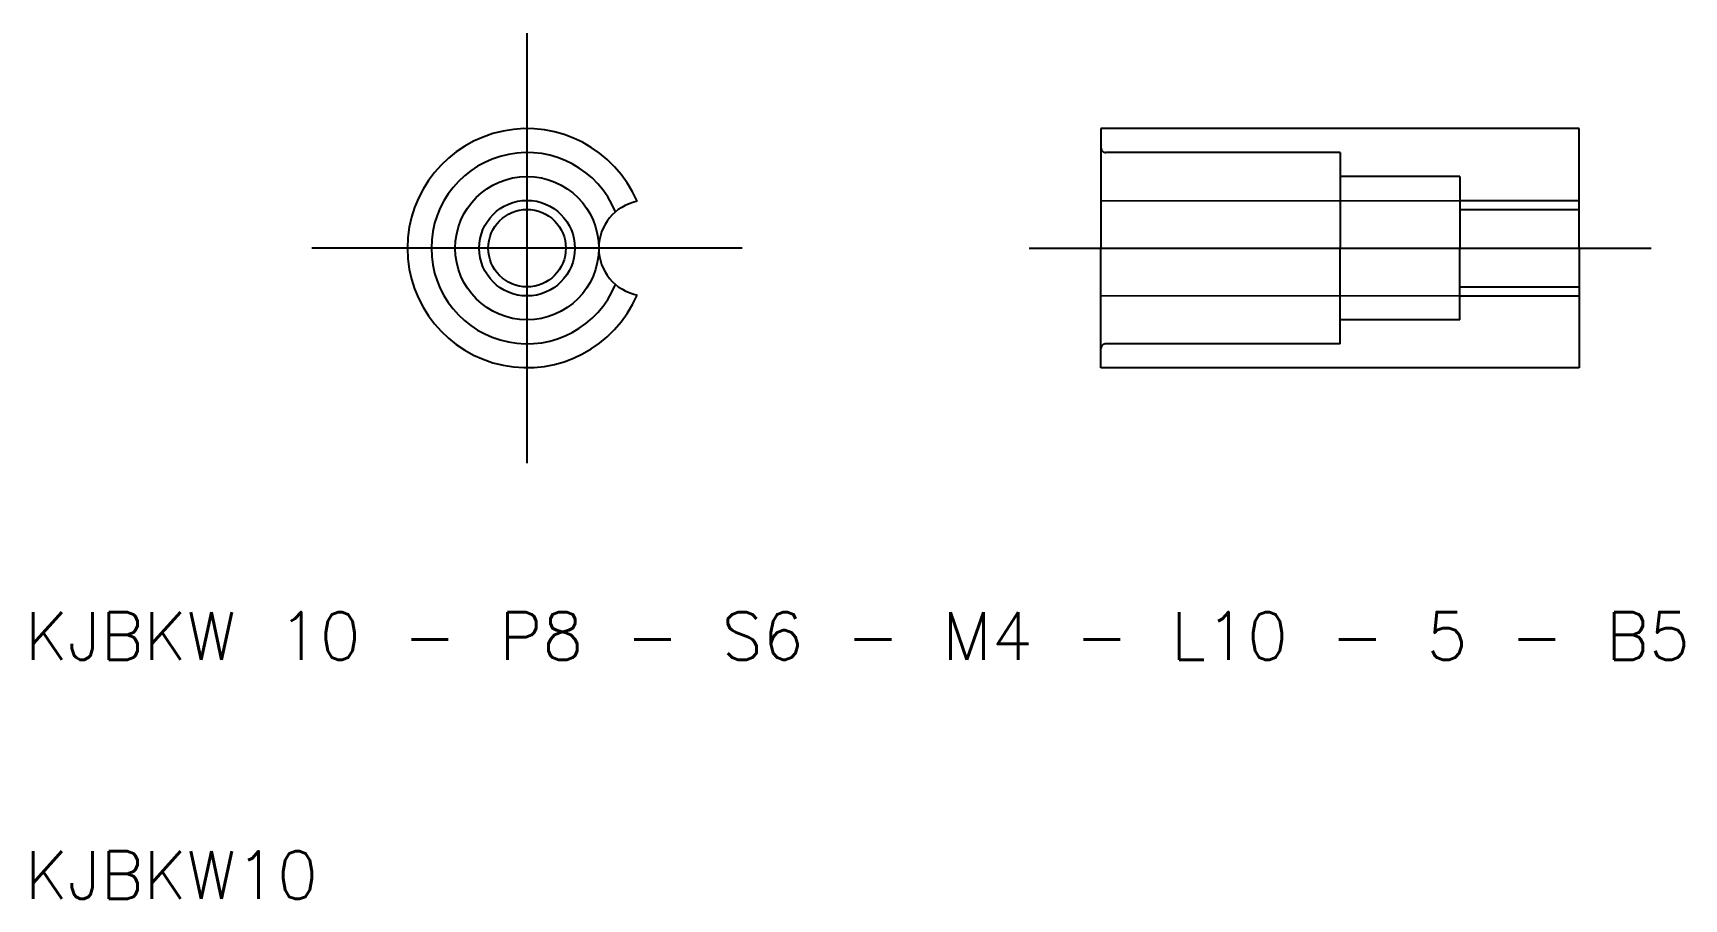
# Model space of a CAD drawing. Extents: x 19.1 to 88.1, y 20.4 to 56.6.
import ezdxf

# ---------------------------------------------------------------- set-up
doc = ezdxf.new("R2010")
doc.units = 0
doc.linetypes.add('CENTER', pattern=[50.8, 31.75, -6.35, 6.35, -6.35])
doc.linetypes.add('DASHED', pattern=[19.05, 12.7, -6.35])
doc.layers.get('0').update_dxf_attribs({"linetype": 'CONTINUOUS'})
doc.layers.add('CENTER', color=1, linetype='CONTINUOUS')
doc.styles.get("Standard").update_dxf_attribs({"font": 'txt.shx', "bigfont": 'bigfont.shx'})

msp = doc.modelspace()

# ---------------------------------------------------------------- linework, layer by layer
for p, q in [((83.744, 52.583), (63.744, 52.583)), ((63.744, 52.583), (63.744, 47.583)), ((83.744, 47.583), (83.744, 52.583)), ((63.744, 42.583), (63.744, 47.583)), ((83.744, 47.583), (83.744, 42.583)), ((83.744, 42.583), (63.744, 42.583))]:
    msp.add_line(p, q)
at = {"color": 3, "linetype": 'DASHED'}
for p, q in [((73.744, 51.583), (63.944, 51.583)), ((73.744, 51.583), (73.744, 47.583)), ((78.744, 50.583), (73.744, 50.583)), ((78.744, 50.583), (78.744, 47.583)), ((78.744, 49.583), (83.744, 49.583)), ((78.744, 49.204), (83.744, 49.204)), ((73.744, 43.583), (73.744, 47.583)), ((78.744, 44.583), (78.744, 47.583)), ((78.744, 45.962), (83.744, 45.962)), ((78.744, 45.583), (83.744, 45.583)), ((78.744, 44.583), (73.744, 44.583)), ((73.744, 43.583), (63.944, 43.583))]:
    msp.add_line(p, q, dxfattribs=at)
at = {"color": 7, "linetype": 'CONTINUOUS'}
for p, q in [((63.744, 49.568), (83.744, 49.583)), ((63.744, 45.598), (83.744, 45.583))]:
    msp.add_line(p, q, dxfattribs=at)
msp.add_circle((39.744, 47.583), 3, dxfattribs=at)
at = {"color": 3}
msp.add_circle((39.744, 47.583), 2, dxfattribs=at)
msp.add_circle((39.744, 47.583), 1.621)
at = {"color": 7, "linetype": 'CONTINUOUS'}
for centre, radius, start, end in [((39.744, 47.583), 5, 23.07392, 336.92608), ((39.744, 47.583), 4, 22.33165, 337.66835), ((44.744, 47.583), 2, 101.53696, 258.46304)]:
    msp.add_arc(centre, radius, start, end, dxfattribs=at)
at = {"color": 3, "linetype": 'DASHED'}
for centre, start, end in [((63.944, 51.783), 180, 270), ((63.944, 43.383), 90, 180)]:
    msp.add_arc(centre, 0.2, start, end, dxfattribs=at)
at = {"layer": 'CENTER', "color": 1, "linetype": 'CENTER'}
for p, q in [((39.744, 38.583), (39.744, 56.583)), ((48.744, 47.583), (30.744, 47.583)), ((60.744, 47.583), (86.744, 47.583))]:
    msp.add_line(p, q, dxfattribs=at)

# ---------------------------------------------------------------- texts
at = {"color": 7, "linetype": 'CONTINUOUS'}
for s, p in [('KJBKW 10 - P8 - S6 - M4 - L10 - 5 - B5', (18.744, 30.359)), ('KJBKW10', (18.744, 20.359))]:
    msp.add_text(s, height=2, dxfattribs=at).set_placement(p)

doc.saveas('drawing.dxf')
